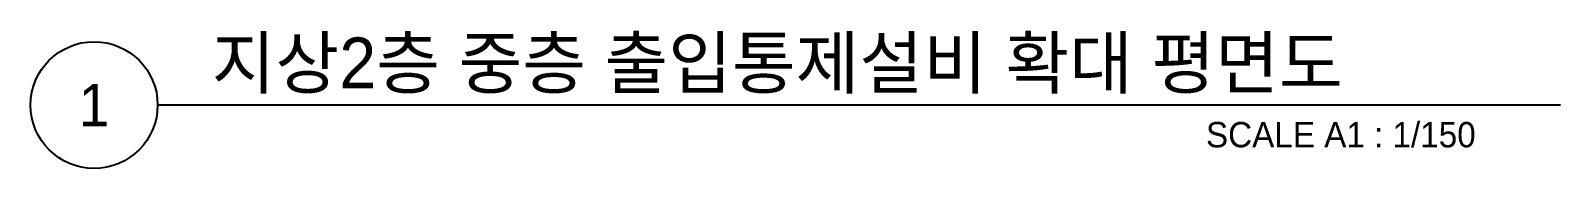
# Model space of a CAD drawing. Header units: millimetres. Extents: x 88230 to 502050, y -351975 to 882900.
# Drawn here: x 294776 to 321874, y 4425 to 6873 of the extents above; entities that cross this region are included whole.
import ezdxf
from ezdxf.enums import TextEntityAlignment as Align

# ---------------------------------------------------------------- set-up
doc = ezdxf.new("R2010")
doc.units = ezdxf.units.MM
doc.header["$LTSCALE"] = 150
doc.layers.add('-----41 Drawing Title', color=2, linetype='Continuous')
doc.styles.add('ELEC', font='')
doc.styles.get('ELEC').set_extended_font_data('Dotum')

msp = doc.modelspace()

# ---------------------------------------------------------------- linework, layer by layer
at = {"layer": '-----41 Drawing Title', "color": 7}
msp.add_line((321874, 5550), (297026, 5550), dxfattribs=at)
msp.add_circle((295901, 5550), 1125, dxfattribs=at)

# ---------------------------------------------------------------- texts
at = {"layer": '-----41 Drawing Title', "color": 2, "style": 'ELEC'}
msp.add_text('지상2층 중층 출입통제설비 확대 평면도', height=900, dxfattribs=at).set_placement((297984, 5850))
at = {"layer": '-----41 Drawing Title', "color": 7, "style": 'ELEC'}
msp.add_text('1', height=750, dxfattribs=at).set_placement((295901, 5550), align=Align.MIDDLE)
at = {"layer": '-----41 Drawing Title', "style": 'ELEC'}
msp.add_text('SCALE A1 : 1/150', height=450, dxfattribs=at).set_placement((320374, 4800), align=Align.RIGHT)

doc.saveas('drawing.dxf')
